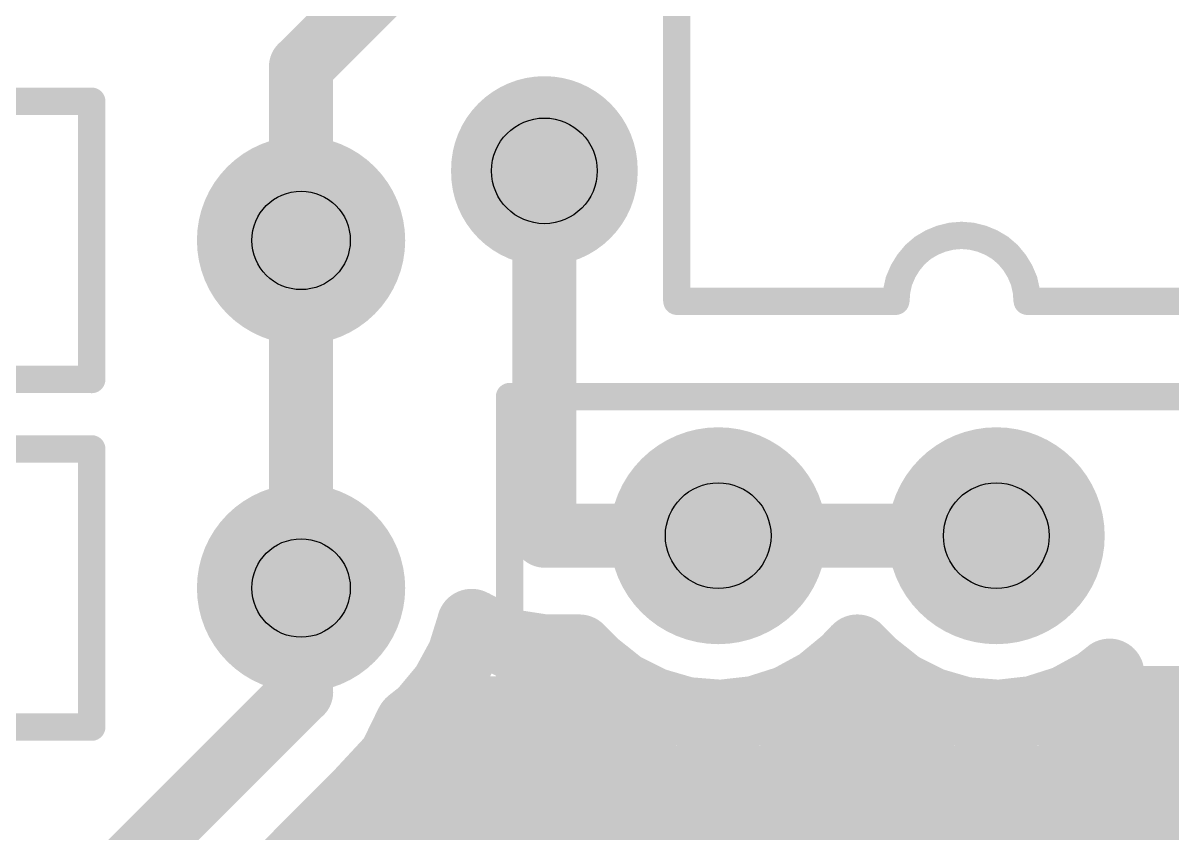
# Model space of a CAD drawing. Extents: x -0.29 to 2.65, y -0.09 to 2.49.
# Drawn here: x 1.25 to 1.6632, y 0.6744 to 0.9657 of the extents above; entities that cross this region are included whole.
import ezdxf

# ---------------------------------------------------------------- set-up
doc = ezdxf.new("R2010")
doc.units = 0
for name, color, linetype in [('Bottom', 6, 'CONTINUOUS'), ('Bottom_Mask', 10, 'CONTINUOUS'), ('Drill_Bottom', 8, 'CONTINUOUS'), ('Drill_Top', 7, 'CONTINUOUS'), ('Top', 5, 'CONTINUOUS'), ('Top_Mask', 3, 'CONTINUOUS'), ('Top_Silk', 2, 'CONTINUOUS')]:
    doc.layers.add(name, color=color, linetype=linetype)

msp = doc.modelspace()

# ---------------------------------------------------------------- linework, layer by layer
at = {"layer": 'Bottom', "linetype": 'CONTINUOUS'}
for points, const_width in [([(1.4125, 1.0125), (1.35, 0.95)], 0.023), ([(1.35, 0.95), (1.35, 0.8875)], 0.023), ([(1.4375, 0.7813), (1.4375, 0.9125)], 0.023), ([(1.35, 0.7625), (1.35, 0.8875)], 0.023), ([(1.5, 0.7813), (1.4375, 0.7813)], 0.023), ([(1.4375, 0.7813), (1.4375, 0.7813)], 0.023), ([(1.4375, 0.7813), (1.6, 0.7813)], 0.023), ([(1.35, 0.725), (1.35, 0.7625)], 0.023), ([(1.4114, 0.7497), (1.4078, 0.7382)], 0.025), ([(1.4252, 0.7424), (1.4114, 0.7497)], 0.025), ([(1.4252, 0.7424), (1.4138, 0.7482)], 0.025), ([(1.4138, 0.7482), (1.4252, 0.7424)], 0.025), ([(1.4375, 0.7405), (1.4252, 0.7424)], 0.025), ([(1.45, 0.7405), (1.4375, 0.7405)], 0.025), ([(1.4556, 0.7349), (1.45, 0.7405)], 0.025), ([(1.55, 0.7405), (1.5458, 0.7361)], 0.025), ([(1.5556, 0.7349), (1.55, 0.7405)], 0.025), ([(1.4078, 0.7382), (1.4018, 0.7272)], 0.025), ([(1.5458, 0.7361), (1.5362, 0.7282)], 0.025), ([(1.4654, 0.7271), (1.4556, 0.7349)], 0.025), ([(1.5654, 0.7271), (1.5556, 0.7349)], 0.025), ([(1.6408, 0.7318), (1.6362, 0.7282)], 0.025), ([(1.6408, 0.722), (1.6408, 0.7318)], 0.025), ([(1.4018, 0.7272), (1.3938, 0.7176)], 0.025), ([(1.5362, 0.7282), (1.5252, 0.7222)], 0.025), ([(1.6362, 0.7282), (1.6252, 0.7222)], 0.025), ([(1.2875, 0.6625), (1.35, 0.725)], 0.023), ([(1.4765, 0.7215), (1.4654, 0.7271)], 0.025), ([(1.5765, 0.7215), (1.5654, 0.7271)], 0.025), ([(1.4885, 0.718), (1.4765, 0.7215)], 0.025), ([(1.5252, 0.7222), (1.5133, 0.7184)], 0.025), ([(1.5885, 0.718), (1.5765, 0.7215)], 0.025), ([(1.6252, 0.7222), (1.6133, 0.7184)], 0.025), ([(1.7592, 0.722), (1.6408, 0.722)], 0.025), ([(1.3938, 0.7176), (1.3892, 0.714)], 0.025), ([(1.3968, 0.7183), (1.4848, 0.7183)], 0.025), ([(1.5009, 0.717), (1.4885, 0.718)], 0.025), ([(1.5133, 0.7184), (1.5009, 0.717)], 0.025), ([(1.5152, 0.7183), (1.5848, 0.7183)], 0.025), ([(1.6009, 0.717), (1.5885, 0.718)], 0.025), ([(1.6133, 0.7184), (1.6009, 0.717)], 0.025), ([(1.6152, 0.7183), (1.9289, 0.7183)], 0.025), ([(1.3892, 0.714), (1.383, 0.7013)], 0.025), ([(1.383, 0.7013), (1.37, 0.6873)], 0.025), ([(1.3785, 0.6934), (1.9289, 0.6934)], 0.025), ([(1.37, 0.6873), (1.3283, 0.6456)], 0.025), ([(1.3535, 0.6685), (1.9289, 0.6685)], 0.025)]:
    msp.add_lwpolyline(points, dxfattribs=dict(at, const_width=const_width))
for points, const_width in [([(1.3442, 0.95, 1), (1.3558, 0.95, 1), (1.3442, 0.95, 1)], 0.0115), ([(1.3442, 0.95, 1), (1.3558, 0.95, 1), (1.3442, 0.95, 1)], 0.0115), ([(1.4523, 0.913, 1), (1.4227, 0.913, 1), (1.4523, 0.913, 1)], 0.0295), ([(1.4523, 0.912, 1), (1.4227, 0.912, 1), (1.4523, 0.912, 1)], 0.0295), ([(1.4318, 0.9125, 1), (1.4433, 0.9125, 1), (1.4318, 0.9125, 1)], 0.0115), ([(1.3667, 0.8875, 1), (1.3333, 0.8875, 1), (1.3667, 0.8875, 1)], 0.0335), ([(1.3442, 0.8875, 1), (1.3558, 0.8875, 1), (1.3442, 0.8875, 1)], 0.0115), ([(1.3442, 0.8875, 1), (1.3558, 0.8875, 1), (1.3442, 0.8875, 1)], 0.0115), ([(1.5175, 0.7813, 1), (1.4825, 0.7813, 1), (1.5175, 0.7813, 1)], 0.035), ([(1.6175, 0.7813, 1), (1.5825, 0.7813, 1), (1.6175, 0.7813, 1)], 0.035), ([(1.3667, 0.7625, 1), (1.3333, 0.7625, 1), (1.3667, 0.7625, 1)], 0.0335), ([(1.4318, 0.7813, 1), (1.4433, 0.7813, 1), (1.4318, 0.7813, 1)], 0.0115), ([(1.4318, 0.7813, 1), (1.4433, 0.7813, 1), (1.4318, 0.7813, 1)], 0.0115), ([(1.4318, 0.7813, 1), (1.4433, 0.7813, 1), (1.4318, 0.7813, 1)], 0.0115), ([(1.4318, 0.7813, 1), (1.4433, 0.7813, 1), (1.4318, 0.7813, 1)], 0.0115), ([(1.4943, 0.7813, 1), (1.5058, 0.7813, 1), (1.4943, 0.7813, 1)], 0.0115), ([(1.5943, 0.7813, 1), (1.6058, 0.7813, 1), (1.5943, 0.7813, 1)], 0.0115), ([(1.3442, 0.7625, 1), (1.3558, 0.7625, 1), (1.3442, 0.7625, 1)], 0.0115), ([(1.3442, 0.7625, 1), (1.3558, 0.7625, 1), (1.3442, 0.7625, 1)], 0.0115), ([(1.4051, 0.7497, 1), (1.4176, 0.7497, 1), (1.4051, 0.7497, 1)], 0.0125), ([(1.4051, 0.7497, 1), (1.4176, 0.7497, 1), (1.4051, 0.7497, 1)], 0.0125), ([(1.4075, 0.7482, 1), (1.42, 0.7482, 1), (1.4075, 0.7482, 1)], 0.0125), ([(1.4075, 0.7482, 1), (1.42, 0.7482, 1), (1.4075, 0.7482, 1)], 0.0125), ([(1.4189, 0.7424, 1), (1.4314, 0.7424, 1), (1.4189, 0.7424, 1)], 0.0125), ([(1.4189, 0.7424, 1), (1.4314, 0.7424, 1), (1.4189, 0.7424, 1)], 0.0125), ([(1.4189, 0.7424, 1), (1.4314, 0.7424, 1), (1.4189, 0.7424, 1)], 0.0125), ([(1.4189, 0.7424, 1), (1.4314, 0.7424, 1), (1.4189, 0.7424, 1)], 0.0125), ([(1.4313, 0.7405, 1), (1.4438, 0.7405, 1), (1.4313, 0.7405, 1)], 0.0125), ([(1.4313, 0.7405, 1), (1.4438, 0.7405, 1), (1.4313, 0.7405, 1)], 0.0125), ([(1.4438, 0.7405, 1), (1.4563, 0.7405, 1), (1.4438, 0.7405, 1)], 0.0125), ([(1.4438, 0.7405, 1), (1.4563, 0.7405, 1), (1.4438, 0.7405, 1)], 0.0125), ([(1.5438, 0.7405, 1), (1.5563, 0.7405, 1), (1.5438, 0.7405, 1)], 0.0125), ([(1.5438, 0.7405, 1), (1.5563, 0.7405, 1), (1.5438, 0.7405, 1)], 0.0125), ([(1.4015, 0.7382, 1), (1.414, 0.7382, 1), (1.4015, 0.7382, 1)], 0.0125), ([(1.4015, 0.7382, 1), (1.414, 0.7382, 1), (1.4015, 0.7382, 1)], 0.0125), ([(1.5395, 0.7361, 1), (1.552, 0.7361, 1), (1.5395, 0.7361, 1)], 0.0125), ([(1.5395, 0.7361, 1), (1.552, 0.7361, 1), (1.5395, 0.7361, 1)], 0.0125), ([(1.4493, 0.7349, 1), (1.4618, 0.7349, 1), (1.4493, 0.7349, 1)], 0.0125), ([(1.4493, 0.7349, 1), (1.4618, 0.7349, 1), (1.4493, 0.7349, 1)], 0.0125), ([(1.5493, 0.7349, 1), (1.5618, 0.7349, 1), (1.5493, 0.7349, 1)], 0.0125), ([(1.5493, 0.7349, 1), (1.5618, 0.7349, 1), (1.5493, 0.7349, 1)], 0.0125), ([(1.6345, 0.7318, 1), (1.647, 0.7318, 1), (1.6345, 0.7318, 1)], 0.0125), ([(1.6345, 0.7318, 1), (1.647, 0.7318, 1), (1.6345, 0.7318, 1)], 0.0125), ([(1.3956, 0.7272, 1), (1.4081, 0.7272, 1), (1.3956, 0.7272, 1)], 0.0125), ([(1.3956, 0.7272, 1), (1.4081, 0.7272, 1), (1.3956, 0.7272, 1)], 0.0125), ([(1.5299, 0.7282, 1), (1.5424, 0.7282, 1), (1.5299, 0.7282, 1)], 0.0125), ([(1.5299, 0.7282, 1), (1.5424, 0.7282, 1), (1.5299, 0.7282, 1)], 0.0125), ([(1.6299, 0.7282, 1), (1.6424, 0.7282, 1), (1.6299, 0.7282, 1)], 0.0125), ([(1.6299, 0.7282, 1), (1.6424, 0.7282, 1), (1.6299, 0.7282, 1)], 0.0125), ([(1.3442, 0.725, 1), (1.3558, 0.725, 1), (1.3442, 0.725, 1)], 0.0115), ([(1.3442, 0.725, 1), (1.3558, 0.725, 1), (1.3442, 0.725, 1)], 0.0115), ([(1.4591, 0.7271, 1), (1.4716, 0.7271, 1), (1.4591, 0.7271, 1)], 0.0125), ([(1.4591, 0.7271, 1), (1.4716, 0.7271, 1), (1.4591, 0.7271, 1)], 0.0125), ([(1.5591, 0.7271, 1), (1.5716, 0.7271, 1), (1.5591, 0.7271, 1)], 0.0125), ([(1.5591, 0.7271, 1), (1.5716, 0.7271, 1), (1.5591, 0.7271, 1)], 0.0125), ([(1.4702, 0.7215, 1), (1.4827, 0.7215, 1), (1.4702, 0.7215, 1)], 0.0125), ([(1.4702, 0.7215, 1), (1.4827, 0.7215, 1), (1.4702, 0.7215, 1)], 0.0125), ([(1.519, 0.7222, 1), (1.5315, 0.7222, 1), (1.519, 0.7222, 1)], 0.0125), ([(1.519, 0.7222, 1), (1.5315, 0.7222, 1), (1.519, 0.7222, 1)], 0.0125), ([(1.5702, 0.7215, 1), (1.5827, 0.7215, 1), (1.5702, 0.7215, 1)], 0.0125), ([(1.5702, 0.7215, 1), (1.5827, 0.7215, 1), (1.5702, 0.7215, 1)], 0.0125), ([(1.619, 0.7222, 1), (1.6315, 0.7222, 1), (1.619, 0.7222, 1)], 0.0125), ([(1.619, 0.7222, 1), (1.6315, 0.7222, 1), (1.619, 0.7222, 1)], 0.0125), ([(1.6345, 0.722, 1), (1.647, 0.722, 1), (1.6345, 0.722, 1)], 0.0125), ([(1.6345, 0.722, 1), (1.647, 0.722, 1), (1.6345, 0.722, 1)], 0.0125), ([(1.3876, 0.7176, 1), (1.4001, 0.7176, 1), (1.3876, 0.7176, 1)], 0.0125), ([(1.3876, 0.7176, 1), (1.4001, 0.7176, 1), (1.3876, 0.7176, 1)], 0.0125), ([(1.4822, 0.718, 1), (1.4947, 0.718, 1), (1.4822, 0.718, 1)], 0.0125), ([(1.4822, 0.718, 1), (1.4947, 0.718, 1), (1.4822, 0.718, 1)], 0.0125), ([(1.4947, 0.717, 1), (1.5072, 0.717, 1), (1.4947, 0.717, 1)], 0.0125), ([(1.4947, 0.717, 1), (1.5072, 0.717, 1), (1.4947, 0.717, 1)], 0.0125), ([(1.5071, 0.7184, 1), (1.5196, 0.7184, 1), (1.5071, 0.7184, 1)], 0.0125), ([(1.5071, 0.7184, 1), (1.5196, 0.7184, 1), (1.5071, 0.7184, 1)], 0.0125), ([(1.5822, 0.718, 1), (1.5947, 0.718, 1), (1.5822, 0.718, 1)], 0.0125), ([(1.5822, 0.718, 1), (1.5947, 0.718, 1), (1.5822, 0.718, 1)], 0.0125), ([(1.5947, 0.717, 1), (1.6072, 0.717, 1), (1.5947, 0.717, 1)], 0.0125), ([(1.5947, 0.717, 1), (1.6072, 0.717, 1), (1.5947, 0.717, 1)], 0.0125), ([(1.6071, 0.7184, 1), (1.6196, 0.7184, 1), (1.6071, 0.7184, 1)], 0.0125), ([(1.6071, 0.7184, 1), (1.6196, 0.7184, 1), (1.6071, 0.7184, 1)], 0.0125), ([(1.383, 0.714, 1), (1.3955, 0.714, 1), (1.383, 0.714, 1)], 0.0125), ([(1.383, 0.714, 1), (1.3955, 0.714, 1), (1.383, 0.714, 1)], 0.0125), ([(1.3768, 0.7013, 1), (1.3893, 0.7013, 1), (1.3768, 0.7013, 1)], 0.0125), ([(1.3768, 0.7013, 1), (1.3893, 0.7013, 1), (1.3768, 0.7013, 1)], 0.0125), ([(1.3637, 0.6873, 1), (1.3762, 0.6873, 1), (1.3637, 0.6873, 1)], 0.0125), ([(1.3637, 0.6873, 1), (1.3762, 0.6873, 1), (1.3637, 0.6873, 1)], 0.0125)]:
    msp.add_lwpolyline(points, format="xyb", dxfattribs=dict(at, const_width=const_width))
at = {"layer": 'Bottom'}
msp.add_solid([(1.408, 0.913), (1.467, 0.913), (1.408, 0.912), (1.467, 0.912)], dxfattribs=at)
at = {"layer": 'Bottom_Mask', "linetype": 'CONTINUOUS'}
for points, const_width in [([(1.4543, 0.913, 1), (1.4207, 0.913, 1), (1.4543, 0.913, 1)], 0.0335), ([(1.4207, 0.912, 1), (1.4543, 0.912, 1), (1.4207, 0.912, 1)], 0.0335), ([(1.3687, 0.8875, 1), (1.3313, 0.8875, 1), (1.3687, 0.8875, 1)], 0.0375), ([(1.3313, 0.8875, 1), (1.3687, 0.8875, 1), (1.3313, 0.8875, 1)], 0.0375), ([(1.5195, 0.7813, 1), (1.4805, 0.7813, 1), (1.5195, 0.7813, 1)], 0.039), ([(1.4805, 0.7813, 1), (1.5195, 0.7813, 1), (1.4805, 0.7813, 1)], 0.039), ([(1.6195, 0.7813, 1), (1.5805, 0.7813, 1), (1.6195, 0.7813, 1)], 0.039), ([(1.5805, 0.7813, 1), (1.6195, 0.7813, 1), (1.5805, 0.7813, 1)], 0.039), ([(1.3687, 0.7625, 1), (1.3313, 0.7625, 1), (1.3687, 0.7625, 1)], 0.0375), ([(1.3313, 0.7625, 1), (1.3687, 0.7625, 1), (1.3313, 0.7625, 1)], 0.0375)]:
    msp.add_lwpolyline(points, format="xyb", dxfattribs=dict(at, const_width=const_width))
at = {"layer": 'Bottom_Mask'}
msp.add_solid([(1.404, 0.913), (1.471, 0.913), (1.404, 0.912), (1.471, 0.912)], dxfattribs=at)
at = {"layer": 'Drill_Bottom'}
for centre, radius in [((1.4375, 0.9125), 0.019), ((1.35, 0.8875), 0.0177), ((1.5, 0.7813), 0.019), ((1.6, 0.7813), 0.019), ((1.35, 0.7625), 0.0177)]:
    msp.add_circle(centre, radius, dxfattribs=at)
at = {"layer": 'Drill_Top'}
for centre, radius in [((1.4375, 0.9125), 0.019), ((1.35, 0.8875), 0.0177), ((1.5, 0.7813), 0.019), ((1.6, 0.7813), 0.019), ((1.35, 0.7625), 0.0177)]:
    msp.add_circle(centre, radius, dxfattribs=at)
at = {"layer": 'Top', "linetype": 'CONTINUOUS'}
for points, const_width in [([(1.4523, 0.913, 1), (1.4227, 0.913, 1), (1.4523, 0.913, 1)], 0.0295), ([(1.4523, 0.912, 1), (1.4227, 0.912, 1), (1.4523, 0.912, 1)], 0.0295), ([(1.3667, 0.8875, 1), (1.3333, 0.8875, 1), (1.3667, 0.8875, 1)], 0.0335), ([(1.5175, 0.7813, 1), (1.4825, 0.7813, 1), (1.5175, 0.7813, 1)], 0.035), ([(1.6175, 0.7813, 1), (1.5825, 0.7813, 1), (1.6175, 0.7813, 1)], 0.035), ([(1.3667, 0.7625, 1), (1.3333, 0.7625, 1), (1.3667, 0.7625, 1)], 0.0335)]:
    msp.add_lwpolyline(points, format="xyb", dxfattribs=dict(at, const_width=const_width))
at = {"layer": 'Top'}
msp.add_solid([(1.408, 0.913), (1.467, 0.913), (1.408, 0.912), (1.467, 0.912)], dxfattribs=at)
at = {"layer": 'Top_Mask', "linetype": 'CONTINUOUS'}
for points, const_width in [([(1.4543, 0.913, 1), (1.4207, 0.913, 1), (1.4543, 0.913, 1)], 0.0335), ([(1.4207, 0.912, 1), (1.4543, 0.912, 1), (1.4207, 0.912, 1)], 0.0335), ([(1.3687, 0.8875, 1), (1.3313, 0.8875, 1), (1.3687, 0.8875, 1)], 0.0375), ([(1.3313, 0.8875, 1), (1.3687, 0.8875, 1), (1.3313, 0.8875, 1)], 0.0375), ([(1.5195, 0.7813, 1), (1.4805, 0.7813, 1), (1.5195, 0.7813, 1)], 0.039), ([(1.4805, 0.7813, 1), (1.5195, 0.7813, 1), (1.4805, 0.7813, 1)], 0.039), ([(1.6195, 0.7813, 1), (1.5805, 0.7813, 1), (1.6195, 0.7813, 1)], 0.039), ([(1.5805, 0.7813, 1), (1.6195, 0.7813, 1), (1.5805, 0.7813, 1)], 0.039), ([(1.3687, 0.7625, 1), (1.3313, 0.7625, 1), (1.3687, 0.7625, 1)], 0.0375), ([(1.3313, 0.7625, 1), (1.3687, 0.7625, 1), (1.3313, 0.7625, 1)], 0.0375)]:
    msp.add_lwpolyline(points, format="xyb", dxfattribs=dict(at, const_width=const_width))
at = {"layer": 'Top_Mask'}
msp.add_solid([(1.404, 0.913), (1.471, 0.913), (1.404, 0.912), (1.471, 0.912)], dxfattribs=at)
at = {"layer": 'Top_Silk', "linetype": 'CONTINUOUS', "const_width": 0.0098}
for points in [[(1.4851, 0.8656), (1.4851, 1.2594)], [(0.9253, 0.9375), (1.2747, 0.9375)], [(1.2747, 0.8375), (1.2747, 0.9375)], [(1.6111, 0.8656), (1.6108, 0.8693), (1.61, 0.8729), (1.6085, 0.8764), (1.6066, 0.8795), (1.6042, 0.8824), (1.6014, 0.8848), (1.5982, 0.8867), (1.5948, 0.8881), (1.5912, 0.889), (1.5875, 0.8893), (1.5838, 0.889), (1.5802, 0.8881), (1.5768, 0.8867), (1.5736, 0.8848), (1.5708, 0.8824), (1.5684, 0.8795), (1.5665, 0.8764), (1.565, 0.8729), (1.5642, 0.8693), (1.5639, 0.8656)], [(1.4851, 0.8656), (1.5639, 0.8656)], [(1.6899, 0.8656), (1.6111, 0.8656)], [(0.9253, 0.8375), (1.2747, 0.8375)], [(1.425, 0.8313), (1.425, 0.6313)], [(1.425, 0.8313), (1.775, 0.8313)], [(0.9253, 0.8125), (1.2747, 0.8125)], [(1.2747, 0.7125), (1.2747, 0.8125)], [(0.9253, 0.7125), (1.2747, 0.7125)]]:
    msp.add_lwpolyline(points, dxfattribs=at)
at = {"layer": 'Top_Silk', "linetype": 'CONTINUOUS', "const_width": 0.0049}
for points in [[(1.2722, 0.9375, 1), (1.2772, 0.9375, 1), (1.2722, 0.9375, 1)], [(1.2722, 0.9375, 1), (1.2772, 0.9375, 1), (1.2722, 0.9375, 1)], [(1.4827, 0.8656, 1), (1.4876, 0.8656, 1), (1.4827, 0.8656, 1)], [(1.4827, 0.8656, 1), (1.4876, 0.8656, 1), (1.4827, 0.8656, 1)], [(1.5614, 0.8656, 1), (1.5663, 0.8656, 1), (1.5614, 0.8656, 1)], [(1.5614, 0.8656, 1), (1.5663, 0.8656, 1), (1.5614, 0.8656, 1)], [(1.6087, 0.8656, 1), (1.6136, 0.8656, 1), (1.6087, 0.8656, 1)], [(1.6087, 0.8656, 1), (1.6136, 0.8656, 1), (1.6087, 0.8656, 1)], [(1.2722, 0.8375, 1), (1.2772, 0.8375, 1), (1.2722, 0.8375, 1)], [(1.2722, 0.8375, 1), (1.2772, 0.8375, 1), (1.2722, 0.8375, 1)], [(1.4225, 0.8313, 1), (1.4275, 0.8313, 1), (1.4225, 0.8313, 1)], [(1.4225, 0.8313, 1), (1.4275, 0.8313, 1), (1.4225, 0.8313, 1)], [(1.2722, 0.8125, 1), (1.2772, 0.8125, 1), (1.2722, 0.8125, 1)], [(1.2722, 0.8125, 1), (1.2772, 0.8125, 1), (1.2722, 0.8125, 1)], [(1.2722, 0.7125, 1), (1.2772, 0.7125, 1), (1.2722, 0.7125, 1)], [(1.2722, 0.7125, 1), (1.2772, 0.7125, 1), (1.2722, 0.7125, 1)]]:
    msp.add_lwpolyline(points, format="xyb", dxfattribs=at)

doc.saveas('drawing.dxf')
